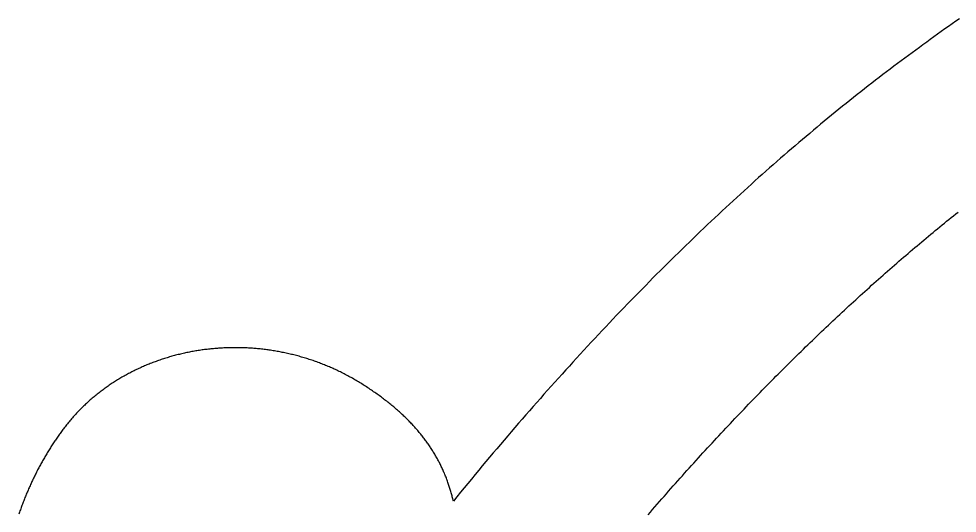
# Model space of a CAD drawing. Extents: x 1245 to 1830, y 1052 to 1456.
# Drawn here: x 1618.26 to 1654.52, y 1076.4 to 1095.49 of the extents above; entities that cross this region are included whole.
import ezdxf

# ---------------------------------------------------------------- set-up
doc = ezdxf.new("R2010")
doc.units = 0
doc.layers.add('color#3f3f3fff', color=1, linetype='CONTINUOUS')

msp = doc.modelspace()

# ---------------------------------------------------------------- linework, layer by layer
at = {"layer": 'color#3f3f3fff'}
for points in [[(1654.612, 1095.494), (1654.471, 1095.396), (1654.329, 1095.298), (1654.188, 1095.199), (1654.047, 1095.1), (1653.905, 1095), (1653.764, 1094.9), (1653.622, 1094.799), (1653.481, 1094.698), (1653.34, 1094.596), (1653.198, 1094.494), (1653.057, 1094.391), (1652.916, 1094.288), (1652.774, 1094.184), (1652.633, 1094.08), (1652.492, 1093.975), (1652.351, 1093.87), (1652.209, 1093.764), (1652.068, 1093.658), (1651.927, 1093.551), (1651.785, 1093.444), (1651.644, 1093.336), (1651.503, 1093.227), (1651.362, 1093.119), (1651.22, 1093.009), (1651.079, 1092.899), (1650.938, 1092.789), (1650.797, 1092.678), (1650.656, 1092.566), (1650.515, 1092.454), (1650.373, 1092.342), (1650.232, 1092.229), (1650.091, 1092.115), (1649.95, 1092.001), (1649.809, 1091.887), (1649.668, 1091.772), (1649.527, 1091.656), (1649.385, 1091.54), (1649.244, 1091.423), (1649.103, 1091.306), (1648.962, 1091.189), (1648.821, 1091.07), (1648.68, 1090.952), (1648.539, 1090.832), (1648.398, 1090.712), (1648.257, 1090.592), (1648.116, 1090.471), (1647.975, 1090.35), (1647.834, 1090.228), (1647.693, 1090.106), (1647.552, 1089.983), (1647.411, 1089.859), (1647.27, 1089.735), (1647.129, 1089.611), (1646.988, 1089.486), (1646.847, 1089.36), (1646.706, 1089.234), (1646.566, 1089.107), (1646.425, 1088.98), (1646.284, 1088.852), (1646.143, 1088.724), (1646.002, 1088.595), (1645.861, 1088.466), (1645.72, 1088.336), (1645.58, 1088.206), (1645.439, 1088.075), (1645.298, 1087.943), (1645.157, 1087.812), (1645.016, 1087.679), (1644.876, 1087.546), (1644.735, 1087.412), (1644.594, 1087.278), (1644.453, 1087.144), (1644.313, 1087.008), (1644.172, 1086.873), (1644.031, 1086.736), (1643.891, 1086.599), (1643.75, 1086.462), (1643.609, 1086.324), (1643.469, 1086.186), (1643.328, 1086.047), (1643.187, 1085.907), (1643.047, 1085.767), (1642.906, 1085.627), (1642.766, 1085.485), (1642.625, 1085.344), (1642.484, 1085.201), (1642.344, 1085.059), (1642.203, 1084.915), (1642.063, 1084.771), (1641.922, 1084.627), (1641.782, 1084.482), (1641.641, 1084.336), (1641.501, 1084.19), (1641.36, 1084.044), (1641.22, 1083.897), (1641.079, 1083.749), (1640.939, 1083.601), (1640.798, 1083.452), (1640.658, 1083.302), (1640.518, 1083.152), (1640.377, 1083.002), (1640.237, 1082.851), (1640.096, 1082.699), (1639.956, 1082.547), (1639.816, 1082.394), (1639.675, 1082.241), (1639.535, 1082.087), (1639.395, 1081.933), (1639.255, 1081.778), (1639.114, 1081.623), (1638.974, 1081.467), (1638.834, 1081.31), (1638.693, 1081.153), (1638.553, 1080.995), (1638.413, 1080.837), (1638.273, 1080.678), (1638.133, 1080.519), (1637.992, 1080.359), (1637.852, 1080.198), (1637.712, 1080.037), (1637.572, 1079.875), (1637.432, 1079.713), (1637.292, 1079.55), (1637.152, 1079.387), (1637.012, 1079.223), (1636.872, 1079.059), (1636.731, 1078.894), (1636.591, 1078.728), (1636.451, 1078.562), (1636.311, 1078.395), (1636.171, 1078.228), (1636.031, 1078.06), (1635.891, 1077.892), (1635.751, 1077.723), (1635.611, 1077.553), (1635.472, 1077.383), (1635.332, 1077.212), (1635.192, 1077.041), (1635.052, 1076.869), (1635.042, 1076.911), (1635.032, 1076.952), (1635.022, 1076.993), (1635.012, 1077.034), (1635.001, 1077.075), (1634.99, 1077.115), (1634.979, 1077.156), (1634.968, 1077.196), (1634.956, 1077.237), (1634.944, 1077.277), (1634.932, 1077.317), (1634.92, 1077.357), (1634.907, 1077.397), (1634.895, 1077.437), (1634.882, 1077.476), (1634.868, 1077.516), (1634.855, 1077.555), (1634.841, 1077.594), (1634.827, 1077.634), (1634.813, 1077.673), (1634.798, 1077.711), (1634.784, 1077.75), (1634.769, 1077.789), (1634.753, 1077.827), (1634.738, 1077.866), (1634.722, 1077.904), (1634.706, 1077.943), (1634.69, 1077.981), (1634.673, 1078.019), (1634.657, 1078.057), (1634.64, 1078.094), (1634.622, 1078.132), (1634.605, 1078.17), (1634.587, 1078.207), (1634.569, 1078.244), (1634.55, 1078.282), (1634.532, 1078.319), (1634.513, 1078.356), (1634.494, 1078.393), (1634.474, 1078.43), (1634.455, 1078.466), (1634.435, 1078.503), (1634.415, 1078.54), (1634.394, 1078.576), (1634.373, 1078.612), (1634.352, 1078.649), (1634.331, 1078.685), (1634.309, 1078.721), (1634.288, 1078.757), (1634.265, 1078.792), (1634.243, 1078.828), (1634.22, 1078.864), (1634.197, 1078.899), (1634.174, 1078.935), (1634.151, 1078.97), (1634.127, 1079.005), (1634.103, 1079.041), (1634.078, 1079.076), (1634.054, 1079.111), (1634.029, 1079.146), (1634.003, 1079.18), (1633.978, 1079.215), (1633.952, 1079.25), (1633.926, 1079.284), (1633.9, 1079.319), (1633.873, 1079.353), (1633.846, 1079.387), (1633.819, 1079.422), (1633.791, 1079.456), (1633.763, 1079.49), (1633.735, 1079.524), (1633.707, 1079.557), (1633.678, 1079.591), (1633.649, 1079.625), (1633.619, 1079.658), (1633.59, 1079.692), (1633.56, 1079.725), (1633.53, 1079.759), (1633.499, 1079.792), (1633.468, 1079.825), (1633.437, 1079.858), (1633.406, 1079.891), (1633.374, 1079.924), (1633.342, 1079.957), (1633.309, 1079.99), (1633.277, 1080.023), (1633.244, 1080.055), (1633.21, 1080.088), (1633.177, 1080.12), (1633.143, 1080.153), (1633.108, 1080.185), (1633.074, 1080.218), (1633.039, 1080.25), (1633.004, 1080.282), (1632.968, 1080.314), (1632.932, 1080.346), (1632.896, 1080.378), (1632.859, 1080.41), (1632.823, 1080.442), (1632.785, 1080.473), (1632.748, 1080.505), (1632.71, 1080.537), (1632.672, 1080.568), (1632.633, 1080.6), (1632.595, 1080.631), (1632.556, 1080.662), (1632.516, 1080.694), (1632.476, 1080.725), (1632.436, 1080.756), (1632.396, 1080.787), (1632.355, 1080.818), (1632.314, 1080.849), (1632.272, 1080.88), (1632.231, 1080.911), (1632.188, 1080.942), (1632.146, 1080.973), (1632.103, 1081.003), (1632.06, 1081.034), (1632.017, 1081.064), (1631.973, 1081.095), (1631.928, 1081.125), (1631.884, 1081.156), (1631.839, 1081.186), (1631.794, 1081.216), (1631.748, 1081.247), (1631.702, 1081.277), (1631.656, 1081.307), (1631.61, 1081.337), (1631.565, 1081.366), (1631.519, 1081.394), (1631.474, 1081.422), (1631.429, 1081.45), (1631.384, 1081.478), (1631.338, 1081.505), (1631.292, 1081.532), (1631.247, 1081.559), (1631.201, 1081.585), (1631.155, 1081.611), (1631.108, 1081.637), (1631.062, 1081.662), (1631.016, 1081.688), (1630.969, 1081.713), (1630.923, 1081.737), (1630.876, 1081.762), (1630.83, 1081.786), (1630.783, 1081.809), (1630.736, 1081.833), (1630.689, 1081.856), (1630.641, 1081.879), (1630.594, 1081.902), (1630.547, 1081.924), (1630.499, 1081.946), (1630.452, 1081.968), (1630.404, 1081.989), (1630.357, 1082.01), (1630.309, 1082.031), (1630.261, 1082.052), (1630.213, 1082.072), (1630.165, 1082.092), (1630.117, 1082.112), (1630.069, 1082.131), (1630.02, 1082.15), (1629.972, 1082.169), (1629.924, 1082.188), (1629.875, 1082.206), (1629.827, 1082.224), (1629.778, 1082.242), (1629.729, 1082.26), (1629.681, 1082.277), (1629.632, 1082.294), (1629.583, 1082.31), (1629.534, 1082.326), (1629.485, 1082.343), (1629.436, 1082.358), (1629.387, 1082.374), (1629.337, 1082.389), (1629.288, 1082.404), (1629.239, 1082.418), (1629.189, 1082.433), (1629.14, 1082.447), (1629.091, 1082.461), (1629.041, 1082.474), (1628.991, 1082.487), (1628.942, 1082.5), (1628.892, 1082.513), (1628.842, 1082.525), (1628.793, 1082.537), (1628.743, 1082.549), (1628.693, 1082.561), (1628.643, 1082.572), (1628.593, 1082.583), (1628.543, 1082.594), (1628.493, 1082.604), (1628.443, 1082.614), (1628.393, 1082.624), (1628.343, 1082.634), (1628.293, 1082.643), (1628.243, 1082.652), (1628.193, 1082.661), (1628.143, 1082.669), (1628.093, 1082.677), (1628.043, 1082.685), (1627.992, 1082.693), (1627.942, 1082.7), (1627.892, 1082.707), (1627.842, 1082.714), (1627.791, 1082.72), (1627.741, 1082.727), (1627.691, 1082.733), (1627.64, 1082.738), (1627.59, 1082.744), (1627.54, 1082.749), (1627.489, 1082.754), (1627.439, 1082.758), (1627.389, 1082.763), (1627.338, 1082.767), (1627.288, 1082.77), (1627.238, 1082.774), (1627.187, 1082.777), (1627.137, 1082.78), (1627.087, 1082.783), (1627.036, 1082.785), (1626.986, 1082.787), (1626.936, 1082.789), (1626.885, 1082.791), (1626.835, 1082.792), (1626.785, 1082.793), (1626.735, 1082.794), (1626.685, 1082.794), (1626.634, 1082.794), (1626.584, 1082.794), (1626.534, 1082.794), (1626.484, 1082.793), (1626.434, 1082.792), (1626.384, 1082.791), (1626.334, 1082.79), (1626.284, 1082.788), (1626.234, 1082.786), (1626.184, 1082.784), (1626.134, 1082.781), (1626.084, 1082.779), (1626.034, 1082.776), (1625.984, 1082.772), (1625.934, 1082.769), (1625.885, 1082.765), (1625.835, 1082.761), (1625.785, 1082.756), (1625.736, 1082.752), (1625.686, 1082.747), (1625.637, 1082.742), (1625.587, 1082.736), (1625.538, 1082.73), (1625.488, 1082.724), (1625.439, 1082.718), (1625.39, 1082.712), (1625.341, 1082.705), (1625.291, 1082.698), (1625.242, 1082.69), (1625.193, 1082.683), (1625.144, 1082.675), (1625.096, 1082.667), (1625.047, 1082.658), (1624.998, 1082.65), (1624.949, 1082.641), (1624.901, 1082.632), (1624.852, 1082.622), (1624.804, 1082.612), (1624.755, 1082.602), (1624.707, 1082.592), (1624.659, 1082.582), (1624.61, 1082.571), (1624.562, 1082.56), (1624.514, 1082.548), (1624.466, 1082.537), (1624.419, 1082.525), (1624.371, 1082.513), (1624.323, 1082.501), (1624.276, 1082.488), (1624.228, 1082.475), (1624.181, 1082.462), (1624.133, 1082.449), (1624.086, 1082.435), (1624.039, 1082.421), (1623.992, 1082.407), (1623.945, 1082.392), (1623.898, 1082.378), (1623.851, 1082.363), (1623.805, 1082.347), (1623.758, 1082.332), (1623.712, 1082.316), (1623.665, 1082.3), (1623.619, 1082.284), (1623.573, 1082.267), (1623.527, 1082.25), (1623.481, 1082.233), (1623.435, 1082.216), (1623.39, 1082.198), (1623.344, 1082.181), (1623.299, 1082.163), (1623.254, 1082.144), (1623.208, 1082.126), (1623.163, 1082.107), (1623.118, 1082.088), (1623.074, 1082.068), (1623.029, 1082.049), (1622.984, 1082.029), (1622.94, 1082.009), (1622.896, 1081.988), (1622.851, 1081.967), (1622.807, 1081.947), (1622.764, 1081.925), (1622.72, 1081.904), (1622.676, 1081.882), (1622.633, 1081.86), (1622.589, 1081.838), (1622.546, 1081.816), (1622.503, 1081.793), (1622.46, 1081.77), (1622.417, 1081.747), (1622.375, 1081.723), (1622.332, 1081.7), (1622.29, 1081.676), (1622.248, 1081.651), (1622.206, 1081.627), (1622.164, 1081.602), (1622.122, 1081.577), (1622.081, 1081.552), (1622.039, 1081.526), (1621.998, 1081.501), (1621.957, 1081.475), (1621.916, 1081.448), (1621.875, 1081.422), (1621.835, 1081.395), (1621.794, 1081.368), (1621.754, 1081.341), (1621.714, 1081.313), (1621.674, 1081.286), (1621.635, 1081.258), (1621.595, 1081.229), (1621.556, 1081.201), (1621.516, 1081.172), (1621.477, 1081.143), (1621.439, 1081.114), (1621.4, 1081.084), (1621.362, 1081.055), (1621.323, 1081.025), (1621.285, 1080.994), (1621.247, 1080.964), (1621.21, 1080.933), (1621.172, 1080.902), (1621.135, 1080.871), (1621.098, 1080.839), (1621.061, 1080.808), (1621.024, 1080.776), (1620.987, 1080.743), (1620.951, 1080.711), (1620.915, 1080.678), (1620.879, 1080.645), (1620.843, 1080.612), (1620.808, 1080.578), (1620.772, 1080.545), (1620.737, 1080.511), (1620.702, 1080.477), (1620.668, 1080.442), (1620.633, 1080.407), (1620.599, 1080.373), (1620.565, 1080.337), (1620.531, 1080.302), (1620.497, 1080.266), (1620.464, 1080.23), (1620.431, 1080.194), (1620.398, 1080.158), (1620.365, 1080.121), (1620.332, 1080.084), (1620.3, 1080.047), (1620.268, 1080.01), (1620.236, 1079.972), (1620.204, 1079.934), (1620.173, 1079.896), (1620.142, 1079.858), (1620.111, 1079.819), (1620.08, 1079.78), (1620.05, 1079.741), (1620.02, 1079.702), (1619.993, 1079.666), (1619.966, 1079.63), (1619.939, 1079.594), (1619.912, 1079.558), (1619.885, 1079.522), (1619.859, 1079.486), (1619.833, 1079.449), (1619.807, 1079.413), (1619.781, 1079.376), (1619.755, 1079.34), (1619.73, 1079.303), (1619.704, 1079.266), (1619.679, 1079.229), (1619.654, 1079.192), (1619.629, 1079.155), (1619.604, 1079.118), (1619.579, 1079.08), (1619.555, 1079.043), (1619.53, 1079.005), (1619.506, 1078.967), (1619.482, 1078.93), (1619.458, 1078.892), (1619.434, 1078.854), (1619.411, 1078.816), (1619.387, 1078.778), (1619.364, 1078.739), (1619.341, 1078.701), (1619.318, 1078.663), (1619.295, 1078.624), (1619.272, 1078.585), (1619.25, 1078.547), (1619.228, 1078.508), (1619.205, 1078.469), (1619.183, 1078.43), (1619.161, 1078.391), (1619.139, 1078.352), (1619.118, 1078.312), (1619.096, 1078.273), (1619.075, 1078.233), (1619.054, 1078.194), (1619.033, 1078.154), (1619.012, 1078.114), (1618.991, 1078.074), (1618.97, 1078.034), (1618.95, 1077.994), (1618.929, 1077.954), (1618.909, 1077.914), (1618.889, 1077.874), (1618.869, 1077.833), (1618.85, 1077.793), (1618.83, 1077.752), (1618.81, 1077.711), (1618.791, 1077.67), (1618.772, 1077.63), (1618.753, 1077.589), (1618.734, 1077.548), (1618.715, 1077.506), (1618.697, 1077.465), (1618.678, 1077.424), (1618.66, 1077.382), (1618.642, 1077.341), (1618.624, 1077.299), (1618.606, 1077.257), (1618.588, 1077.216), (1618.57, 1077.174), (1618.553, 1077.132), (1618.535, 1077.09), (1618.518, 1077.048), (1618.501, 1077.005), (1618.484, 1076.963), (1618.467, 1076.921), (1618.451, 1076.878), (1618.434, 1076.835), (1618.418, 1076.793), (1618.401, 1076.75), (1618.385, 1076.707), (1618.369, 1076.664), (1618.353, 1076.621), (1618.338, 1076.578), (1618.322, 1076.535), (1618.306, 1076.492), (1618.291, 1076.448), (1618.276, 1076.405), (1618.261, 1076.361)], [(1642.575, 1076.343), (1642.663, 1076.446), (1642.752, 1076.547), (1642.84, 1076.649), (1642.929, 1076.751), (1643.017, 1076.852), (1643.106, 1076.953), (1643.194, 1077.054), (1643.282, 1077.154), (1643.371, 1077.254), (1643.459, 1077.354), (1643.547, 1077.454), (1643.636, 1077.554), (1643.724, 1077.653), (1643.813, 1077.752), (1643.901, 1077.851), (1643.989, 1077.949), (1644.078, 1078.048), (1644.166, 1078.146), (1644.254, 1078.243), (1644.343, 1078.341), (1644.431, 1078.438), (1644.519, 1078.535), (1644.607, 1078.632), (1644.696, 1078.729), (1644.784, 1078.825), (1644.872, 1078.921), (1644.961, 1079.017), (1645.049, 1079.112), (1645.137, 1079.208), (1645.225, 1079.303), (1645.314, 1079.397), (1645.402, 1079.492), (1645.49, 1079.586), (1645.578, 1079.681), (1645.667, 1079.774), (1645.755, 1079.868), (1645.843, 1079.961), (1645.931, 1080.054), (1646.02, 1080.147), (1646.108, 1080.24), (1646.196, 1080.332), (1646.284, 1080.425), (1646.372, 1080.516), (1646.461, 1080.608), (1646.549, 1080.7), (1646.637, 1080.791), (1646.725, 1080.882), (1646.813, 1080.972), (1646.901, 1081.063), (1646.989, 1081.153), (1647.078, 1081.243), (1647.166, 1081.333), (1647.254, 1081.422), (1647.342, 1081.512), (1647.43, 1081.601), (1647.518, 1081.689), (1647.606, 1081.778), (1647.694, 1081.866), (1647.783, 1081.954), (1647.871, 1082.042), (1647.959, 1082.13), (1648.047, 1082.217), (1648.135, 1082.304), (1648.223, 1082.391), (1648.311, 1082.478), (1648.399, 1082.564), (1648.487, 1082.65), (1648.575, 1082.736), (1648.663, 1082.822), (1648.751, 1082.907), (1648.839, 1082.992), (1648.927, 1083.077), (1649.015, 1083.162), (1649.103, 1083.247), (1649.191, 1083.331), (1649.279, 1083.415), (1649.367, 1083.499), (1649.455, 1083.582), (1649.543, 1083.665), (1649.631, 1083.748), (1649.719, 1083.831), (1649.807, 1083.914), (1649.895, 1083.996), (1649.983, 1084.078), (1650.071, 1084.16), (1650.159, 1084.242), (1650.247, 1084.323), (1650.335, 1084.404), (1650.423, 1084.485), (1650.511, 1084.566), (1650.599, 1084.647), (1650.687, 1084.727), (1650.775, 1084.807), (1650.863, 1084.887), (1650.951, 1084.966), (1651.038, 1085.045), (1651.126, 1085.124), (1651.214, 1085.203), (1651.302, 1085.282), (1651.39, 1085.36), (1651.478, 1085.438), (1651.566, 1085.516), (1651.654, 1085.594), (1651.742, 1085.671), (1651.829, 1085.749), (1651.917, 1085.826), (1652.005, 1085.902), (1652.093, 1085.979), (1652.181, 1086.055), (1652.269, 1086.131), (1652.356, 1086.207), (1652.444, 1086.283), (1652.532, 1086.358), (1652.62, 1086.433), (1652.708, 1086.508), (1652.796, 1086.583), (1652.883, 1086.657), (1652.971, 1086.731), (1653.059, 1086.805), (1653.147, 1086.879), (1653.234, 1086.952), (1653.322, 1087.026), (1653.41, 1087.099), (1653.498, 1087.172), (1653.586, 1087.244), (1653.673, 1087.317), (1653.761, 1087.389), (1653.849, 1087.461), (1653.937, 1087.532), (1654.024, 1087.604), (1654.112, 1087.675), (1654.2, 1087.746), (1654.288, 1087.817), (1654.375, 1087.887), (1654.463, 1087.958), (1654.551, 1088.028)]]:
    msp.add_lwpolyline(points, dxfattribs=at)

doc.saveas('drawing.dxf')
